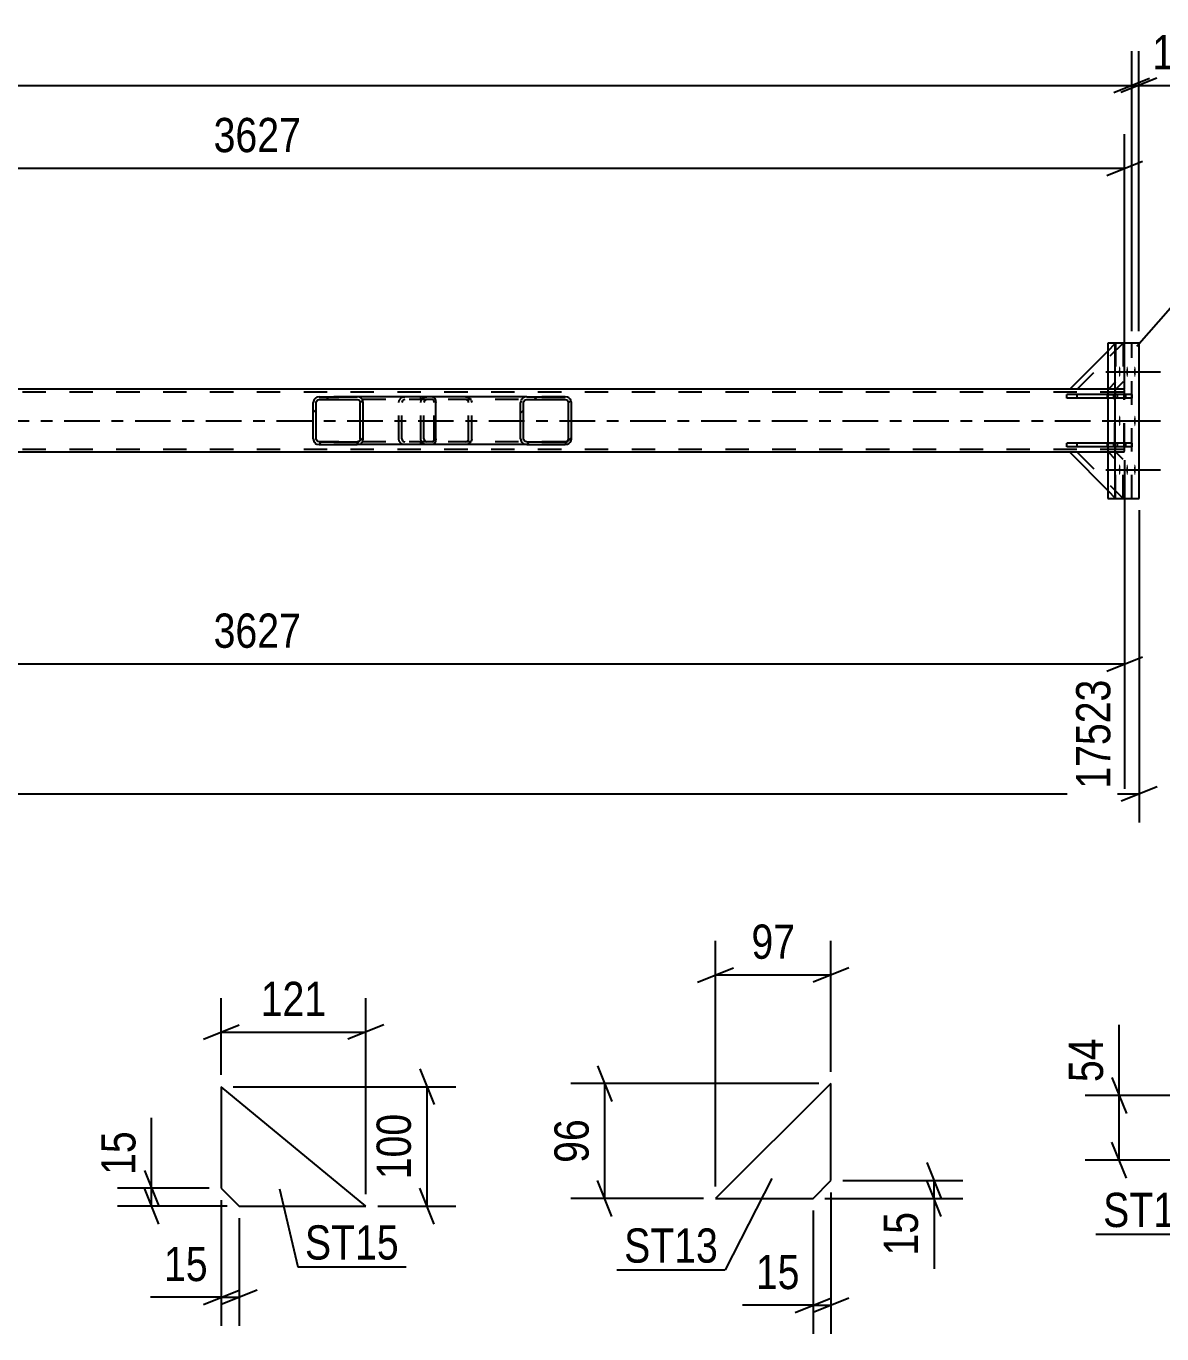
# Model space of a CAD drawing. Header units: millimetres. Extents: x 0 to 841, y 0 to 594.
# Drawn here: x 636.3 to 731.3, y 161.6 to 271 of the extents above; entities that cross this region are included whole.
import ezdxf

# ---------------------------------------------------------------- set-up
doc = ezdxf.new("R2010")
doc.units = ezdxf.units.MM
doc.linetypes.add('DXK_LINE_DOT2', pattern=[3.9198, 1.9599, -1.9599])
doc.linetypes.add('DXK_LINE_DOT3', pattern=[5.9187, 2.979, -0.9799, 0.9799, -0.9799])
doc.styles.add('Arial Narrow', font='ARIALN.TTF', dxfattribs={"height": 0.2})

# ---------------------------------------------------------------- blocks, each defined once
blk = doc.blocks.new('Part-247305129-4806 - 4580')
at = {"color": 7, "linetype": 'DXK_LINE_DOT2'}
for p, q in [((726.78, 243.86), (727.44, 244.53)), ((727.44, 244.53), (727.44, 241.27)), ((727.44, 241.27), (726.84, 240.67)), ((726.84, 240.67), (726.78, 240.67))]:
    blk.add_line(p, q, dxfattribs=at)
at = {"color": 2, "linetype": 'Continuous'}
for p, q in [((723.6, 240.67), (726.78, 243.86)), ((726.78, 240.67), (723.6, 240.67))]:
    blk.add_line(p, q, dxfattribs=at)
blk = doc.blocks.new('Part-247305129-4709 - 4580')
at = {"color": 2, "linetype": 'Continuous'}
for p, q in [((729.42, 244.53), (726.78, 244.53)), ((726.78, 244.53), (726.78, 231.53)), ((727.41, 231.53), (727.41, 244.53)), ((729.42, 231.53), (729.42, 244.53)), ((726.78, 231.53), (729.42, 231.53))]:
    blk.add_line(p, q, dxfattribs=at)
at = {"color": 7, "linetype": 'DXK_LINE_DOT2'}
blk.add_line((728.79, 231.53), (728.79, 244.53), dxfattribs=at)
blk = doc.blocks.new('Part-247305129-4669 - 4580')
at = {"linetype": 'Continuous'}
h = blk.add_hatch(dxfattribs=at)
h.set_pattern_fill('', scale=0.7, style=0, pattern_type=0)
h.set_pattern_definition([(45, (664.476, 239.732), (-1.57154, 1.57154), [])])
h.paths.add_polyline_path([(664.51, 239.55), (664.48, 239.73), (664.37, 239.89), (664.2, 239.99), (664.01, 240.03), (660.83, 240.03), (660.63, 239.99), (660.47, 239.89), (660.36, 239.73), (660.32, 239.55), (660.32, 236.51), (660.36, 236.32), (660.47, 236.17), (660.63, 236.06), (660.83, 236.03), (664.01, 236.03), (664.2, 236.06), (664.37, 236.17), (664.48, 236.32), (664.51, 236.51)])
h.paths.add_polyline_path([(664.24, 236.42), (664.19, 236.34), (664.11, 236.29), (664.01, 236.27), (660.83, 236.27), (660.73, 236.29), (660.65, 236.34), (660.59, 236.42), (660.58, 236.51), (660.58, 239.55), (660.59, 239.64), (660.65, 239.72), (660.73, 239.77), (660.83, 239.79), (664.01, 239.79), (664.11, 239.77), (664.19, 239.72), (664.24, 239.64), (664.26, 239.55), (664.26, 236.51)])
at = {"color": 2, "linetype": 'Continuous'}
for p, q in [((660.36, 239.73), (660.32, 239.55)), ((660.58, 239.55), (660.59, 239.64)), ((660.59, 239.64), (660.65, 239.72)), ((660.83, 240.03), (660.63, 239.99)), ((660.65, 239.72), (660.73, 239.77)), ((660.73, 239.77), (660.83, 239.79)), ((660.83, 240.03), (664.01, 240.03)), ((660.83, 239.79), (664.01, 239.79)), ((670.31, 240.03), (664.01, 240.03)), ((664.2, 239.99), (664.01, 240.03)), ((664.01, 239.79), (664.11, 239.77)), ((664.11, 239.77), (664.19, 239.72)), ((664.19, 239.72), (664.24, 239.64)), ((664.24, 239.64), (664.26, 239.55)), ((664.51, 239.55), (664.48, 239.73)), ((670.31, 240.03), (670.42, 239.99)), ((670.42, 239.99), (670.5, 239.89)), ((670.5, 239.89), (670.56, 239.73)), ((670.56, 239.73), (670.58, 239.55)), ((660.32, 236.51), (660.32, 239.55)), ((660.58, 236.51), (660.58, 239.55)), ((664.26, 236.51), (664.26, 239.55)), ((664.51, 236.51), (664.51, 239.55)), ((670.58, 236.51), (670.58, 239.55)), ((660.32, 236.51), (660.36, 236.32)), ((660.59, 236.42), (660.58, 236.51)), ((660.65, 236.34), (660.59, 236.42)), ((664.24, 236.42), (664.19, 236.34)), ((664.26, 236.51), (664.24, 236.42)), ((664.48, 236.32), (664.51, 236.51)), ((670.58, 236.51), (670.56, 236.32)), ((660.63, 236.06), (660.83, 236.03)), ((660.73, 236.29), (660.65, 236.34)), ((660.83, 236.27), (660.73, 236.29)), ((660.83, 236.27), (664.01, 236.27)), ((660.83, 236.03), (664.01, 236.03)), ((664.11, 236.29), (664.01, 236.27)), ((664.01, 236.03), (664.2, 236.06)), ((670.31, 236.03), (664.01, 236.03)), ((664.19, 236.34), (664.11, 236.29)), ((670.42, 236.06), (670.31, 236.03)), ((670.5, 236.17), (670.42, 236.06)), ((670.56, 236.32), (670.5, 236.17))]:
    blk.add_line(p, q, dxfattribs=at)
at = {"color": 7, "linetype": 'DXK_LINE_DOT2'}
for p, q in [((664.01, 240.03), (660.83, 240.03)), ((670.31, 239.79), (660.83, 239.79)), ((667.47, 239.55), (667.51, 239.73)), ((667.75, 239.64), (667.73, 239.55)), ((667.8, 239.72), (667.75, 239.64)), ((667.78, 239.99), (667.98, 240.03)), ((667.88, 239.77), (667.8, 239.72)), ((667.98, 239.79), (667.88, 239.77)), ((669.32, 239.79), (669.32, 240.03)), ((670.36, 239.77), (670.31, 239.79)), ((670.41, 239.72), (670.36, 239.77)), ((670.44, 239.64), (670.41, 239.72)), ((670.45, 239.55), (670.44, 239.64)), ((667.47, 236.51), (667.47, 239.55)), ((667.73, 236.51), (667.73, 239.55)), ((670.45, 236.51), (670.45, 239.55)), ((667.51, 236.32), (667.47, 236.51)), ((667.73, 236.51), (667.75, 236.42)), ((667.75, 236.42), (667.8, 236.34)), ((670.41, 236.34), (670.44, 236.42)), ((670.44, 236.42), (670.45, 236.51)), ((670.31, 236.27), (660.83, 236.27)), ((664.01, 236.03), (660.83, 236.03)), ((667.98, 236.03), (667.78, 236.06)), ((667.8, 236.34), (667.82, 236.32)), ((667.82, 236.32), (667.88, 236.29)), ((667.88, 236.29), (667.98, 236.27)), ((669.32, 236.03), (669.32, 236.27)), ((670.31, 236.27), (670.36, 236.29)), ((670.36, 236.29), (670.41, 236.34))]:
    blk.add_line(p, q, dxfattribs=at)
at = {"color": 2, "linetype": 'Continuous'}
for centre, start, end in [((660.81, 239.53), 111.1941, 156.1506), ((664.03, 239.53), 23.8494, 68.8059), ((660.81, 236.52), 203.8494, 248.8059), ((664.03, 236.52), 291.1941, 336.1506)]:
    blk.add_arc(centre, 0.492, start, end, dxfattribs=at)
at = {"color": 7, "linetype": 'DXK_LINE_DOT2'}
for centre, start, end in [((667.96, 239.53), 111.1941, 156.1506), ((667.96, 236.52), 203.8494, 248.8059)]:
    blk.add_arc(centre, 0.492, start, end, dxfattribs=at)
blk = doc.blocks.new('Part-247305129-4670 - 4580')
at = {"linetype": 'Continuous'}
h = blk.add_hatch(dxfattribs=at)
h.set_pattern_fill('', scale=0.7, style=0, pattern_type=0)
h.set_pattern_definition([(45, (681.8866, 239.732), (-1.57154, 1.57154), [])])
h.paths.add_polyline_path([(681.93, 239.55), (681.89, 239.73), (681.78, 239.89), (681.61, 239.99), (681.41, 240.03), (678.18, 240.03), (677.98, 239.99), (677.82, 239.89), (677.71, 239.73), (677.67, 239.55), (677.67, 236.51), (677.71, 236.32), (677.82, 236.17), (677.98, 236.06), (678.18, 236.03), (681.41, 236.03), (681.61, 236.06), (681.78, 236.17), (681.89, 236.32), (681.93, 236.51)])
h.paths.add_polyline_path([(681.65, 236.42), (681.6, 236.34), (681.51, 236.29), (681.41, 236.27), (678.18, 236.27), (678.08, 236.29), (678, 236.34), (677.94, 236.42), (677.92, 236.51), (677.92, 239.55), (677.94, 239.64), (678, 239.72), (678.08, 239.77), (678.18, 239.79), (681.41, 239.79), (681.51, 239.77), (681.6, 239.72), (681.65, 239.64), (681.67, 239.55), (681.67, 236.51)])
at = {"color": 7, "linetype": 'DXK_LINE_DOT2'}
for p, q in [((669.32, 239.55), (669.36, 239.73)), ((669.59, 239.64), (669.57, 239.55)), ((669.65, 239.72), (669.59, 239.64)), ((669.63, 239.99), (669.83, 240.03)), ((669.73, 239.77), (669.65, 239.72)), ((669.83, 239.79), (669.73, 239.77)), ((670.31, 240.03), (669.83, 240.03)), ((681.41, 239.79), (669.83, 239.79)), ((673.07, 240.03), (673.26, 239.99)), ((673.16, 239.77), (673.07, 239.79)), ((673.25, 239.72), (673.16, 239.77)), ((673.3, 239.64), (673.25, 239.72)), ((673.32, 239.55), (673.3, 239.64)), ((673.54, 239.73), (673.58, 239.55)), ((681.41, 240.03), (678.18, 240.03)), ((669.32, 236.51), (669.32, 239.55)), ((669.57, 236.51), (669.57, 239.55)), ((673.32, 236.51), (673.32, 239.55)), ((673.58, 236.51), (673.58, 239.55)), ((669.36, 236.32), (669.32, 236.51)), ((669.57, 236.51), (669.59, 236.42)), ((669.59, 236.42), (669.65, 236.34)), ((673.25, 236.34), (673.3, 236.42)), ((673.3, 236.42), (673.32, 236.51)), ((673.58, 236.51), (673.54, 236.32)), ((669.83, 236.03), (669.63, 236.06)), ((669.65, 236.34), (669.73, 236.29)), ((669.73, 236.29), (669.83, 236.27)), ((681.41, 236.27), (669.83, 236.27)), ((670.31, 236.03), (669.83, 236.03)), ((673.07, 236.27), (673.16, 236.29)), ((673.26, 236.06), (673.07, 236.03)), ((673.16, 236.29), (673.25, 236.34)), ((681.41, 236.03), (678.18, 236.03))]:
    blk.add_line(p, q, dxfattribs=at)
at = {"color": 2, "linetype": 'Continuous'}
for p, q in [((678.18, 240.03), (670.31, 240.03)), ((677.71, 239.73), (677.67, 239.55)), ((677.92, 239.55), (677.94, 239.64)), ((677.94, 239.64), (678, 239.72)), ((678.18, 240.03), (677.98, 239.99)), ((678, 239.72), (678.08, 239.77)), ((678.08, 239.77), (678.18, 239.79)), ((678.18, 240.03), (681.41, 240.03)), ((678.18, 239.79), (681.41, 239.79)), ((681.61, 239.99), (681.41, 240.03)), ((681.41, 239.79), (681.51, 239.77)), ((681.51, 239.77), (681.6, 239.72)), ((681.6, 239.72), (681.65, 239.64)), ((681.65, 239.64), (681.67, 239.55)), ((681.93, 239.55), (681.89, 239.73)), ((677.67, 236.51), (677.67, 239.55)), ((677.92, 236.51), (677.92, 239.55)), ((681.67, 236.51), (681.67, 239.55)), ((681.93, 236.51), (681.93, 239.55)), ((677.67, 236.51), (677.71, 236.32)), ((677.94, 236.42), (677.92, 236.51)), ((678, 236.34), (677.94, 236.42)), ((681.65, 236.42), (681.6, 236.34)), ((681.67, 236.51), (681.65, 236.42)), ((681.89, 236.32), (681.93, 236.51)), ((678.18, 236.03), (670.31, 236.03)), ((677.98, 236.06), (678.18, 236.03)), ((678.08, 236.29), (678, 236.34)), ((678.18, 236.27), (678.08, 236.29)), ((678.18, 236.27), (681.41, 236.27)), ((678.18, 236.03), (681.41, 236.03)), ((681.51, 236.29), (681.41, 236.27)), ((681.41, 236.03), (681.61, 236.06)), ((681.6, 236.34), (681.51, 236.29))]:
    blk.add_line(p, q, dxfattribs=at)
at = {"color": 7, "linetype": 'DXK_LINE_DOT2'}
for centre, start, end in [((669.81, 239.53), 110.7583, 155.68), ((673.08, 239.53), 24.32, 69.2417), ((669.81, 236.53), 204.32, 249.2417), ((673.08, 236.53), 290.7583, 335.68)]:
    blk.add_arc(centre, 0.496, start, end, dxfattribs=at)
at = {"color": 2, "linetype": 'Continuous'}
for centre, start, end in [((678.16, 239.53), 110.7583, 155.68), ((681.43, 239.53), 24.32, 69.2417), ((678.16, 236.53), 204.32, 249.2417), ((681.43, 236.53), 290.7583, 335.68)]:
    blk.add_arc(centre, 0.496, start, end, dxfattribs=at)
blk = doc.blocks.new('Part-247305129-4738 - 4580')
at = {"color": 7, "linetype": 'DXK_LINE_DOT2'}
for p, q in [((728.12, 240.43), (65.38, 240.43)), ((728.12, 240.67), (723.6, 240.67)), ((727.39, 240.53), (727.37, 240.37)), ((727.37, 240.37), (727.37, 240.19)), ((727.37, 235.87), (727.37, 240.19)), ((727.42, 240.63), (727.39, 240.53)), ((727.41, 240.28), (727.42, 240.36)), ((727.41, 240.21), (727.41, 240.28)), ((727.41, 240.19), (727.41, 240.21)), ((727.41, 235.87), (727.41, 240.19)), ((727.44, 240.67), (727.42, 240.63)), ((727.42, 240.36), (727.43, 240.41)), ((727.43, 240.41), (727.44, 240.43)), ((728.15, 240.63), (728.12, 240.67)), ((728.12, 240.43), (728.14, 240.41)), ((728.14, 240.41), (728.15, 240.36)), ((728.18, 240.53), (728.15, 240.63)), ((728.15, 240.36), (728.16, 240.28)), ((728.16, 240.28), (728.16, 240.19)), ((728.16, 235.87), (728.16, 240.19)), ((728.19, 240.37), (728.18, 240.53)), ((728.2, 240.19), (728.19, 240.37)), ((728.2, 235.87), (728.2, 240.19)), ((728.12, 235.63), (65.38, 235.63)), ((728.12, 235.39), (723.6, 235.39)), ((727.37, 235.87), (727.37, 235.68)), ((727.37, 235.68), (727.39, 235.53)), ((727.39, 235.53), (727.42, 235.42)), ((727.41, 235.78), (727.41, 235.87)), ((727.42, 235.7), (727.41, 235.78)), ((727.43, 235.65), (727.42, 235.7)), ((727.42, 235.42), (727.44, 235.39)), ((727.44, 235.63), (727.43, 235.65)), ((728.14, 235.65), (728.12, 235.63)), ((728.12, 235.39), (728.15, 235.42)), ((728.15, 235.7), (728.14, 235.65)), ((728.16, 235.78), (728.15, 235.7)), ((728.15, 235.42), (728.18, 235.53)), ((728.16, 235.87), (728.16, 235.78)), ((728.18, 235.53), (728.19, 235.68)), ((728.19, 235.68), (728.2, 235.87))]:
    blk.add_line(p, q, dxfattribs=at)
at = {"color": 2, "linetype": 'Continuous'}
for p, q in [((723.6, 240.67), (588.3, 240.67)), ((723.6, 235.39), (588.3, 235.39))]:
    blk.add_line(p, q, dxfattribs=at)
at = {"color": 7, "linetype": 'DXK_LINE_DOT3'}
blk.add_line((65.38, 238.03), (727.78, 238.03), dxfattribs=at)
blk = doc.blocks.new('Part-247305129-4800 - 4580')
at = {"color": 7, "linetype": 'DXK_LINE_DOT2'}
for p, q in [((728.79, 236.15), (724.2, 236.15)), ((724.2, 236.15), (724.2, 235.83)), ((728.79, 235.83), (724.2, 235.83)), ((727.6, 235.83), (727.6, 236.15)), ((728.29, 235.83), (728.29, 236.15)), ((728.79, 236.15), (728.79, 235.83))]:
    blk.add_line(p, q, dxfattribs=at)
blk = doc.blocks.new('Part-247305129-4803 - 4580')
at = {"color": 2, "linetype": 'Continuous'}
for p, q in [((723.37, 235.83), (723.37, 236.15)), ((726.78, 236.15), (723.37, 236.15)), ((726.78, 235.83), (723.37, 235.83)), ((726.78, 236.15), (726.78, 235.83))]:
    blk.add_line(p, q, dxfattribs=at)
at = {"color": 7, "linetype": 'DXK_LINE_DOT2'}
for p, q in [((726.77, 235.83), (726.77, 236.15)), ((726.78, 236.15), (727.28, 236.15)), ((727.28, 235.83), (726.78, 235.83)), ((727.28, 236.15), (727.28, 235.83))]:
    blk.add_line(p, q, dxfattribs=at)
blk = doc.blocks.new('Part-247305129-4809 - 4580')
at = {"color": 2, "linetype": 'Continuous'}
for p, q in [((726.78, 235.39), (723.6, 235.39)), ((723.6, 235.39), (726.78, 232.2))]:
    blk.add_line(p, q, dxfattribs=at)
at = {"color": 7, "linetype": 'DXK_LINE_DOT2'}
for p, q in [((726.84, 235.39), (726.78, 235.39)), ((727.44, 234.79), (726.84, 235.39)), ((727.44, 231.53), (727.44, 234.79)), ((726.78, 232.2), (727.44, 231.53))]:
    blk.add_line(p, q, dxfattribs=at)
blk = doc.blocks.new('Part-247305129-4812 - 4580')
at = {"color": 7, "linetype": 'DXK_LINE_DOT2'}
for p, q in [((724.23, 240.67), (728.07, 244.53)), ((728.07, 244.53), (728.07, 241.27)), ((728.07, 241.27), (727.47, 240.67)), ((727.47, 240.67), (724.23, 240.67))]:
    blk.add_line(p, q, dxfattribs=at)
blk = doc.blocks.new('Part-247305129-4815 - 4580')
at = {"color": 7, "linetype": 'DXK_LINE_DOT2'}
for p, q in [((727.47, 235.39), (724.23, 235.39)), ((724.23, 235.39), (728.07, 231.53)), ((728.07, 234.79), (727.47, 235.39)), ((728.07, 231.53), (728.07, 234.79))]:
    blk.add_line(p, q, dxfattribs=at)
blk = doc.blocks.new('Part-247305129-4826 - 4580')
at = {"color": 7, "linetype": 'DXK_LINE_DOT2'}
for p, q in [((728.79, 240.23), (724.2, 240.23)), ((724.2, 240.23), (724.2, 239.91)), ((728.79, 239.91), (724.2, 239.91)), ((727.6, 239.91), (727.6, 240.23)), ((728.29, 239.91), (728.29, 240.23)), ((728.79, 240.23), (728.79, 239.91))]:
    blk.add_line(p, q, dxfattribs=at)
blk = doc.blocks.new('Part-247305129-4829 - 4580')
at = {"color": 2, "linetype": 'Continuous'}
for p, q in [((723.37, 239.91), (723.37, 240.23)), ((726.78, 240.23), (723.37, 240.23)), ((726.78, 239.91), (723.37, 239.91)), ((726.78, 240.23), (726.78, 239.91))]:
    blk.add_line(p, q, dxfattribs=at)
at = {"color": 7, "linetype": 'DXK_LINE_DOT2'}
for p, q in [((726.77, 239.91), (726.77, 240.23)), ((726.78, 240.23), (727.28, 240.23)), ((727.28, 239.91), (726.78, 239.91)), ((727.28, 240.23), (727.28, 239.91))]:
    blk.add_line(p, q, dxfattribs=at)
blk = doc.blocks.new('Bolt-247305129-4830 - 4580')
at = {"linetype": 'Continuous'}
for points in [[(727.71, 242.13), (727.71, 242.22), (727.72, 242.31), (727.72, 242.39), (727.73, 242.46), (727.75, 242.51), (727.76, 242.55), (727.77, 242.57), (727.79, 242.57), (727.8, 242.55), (727.81, 242.51), (727.83, 242.46), (727.83, 242.39), (727.84, 242.31), (727.85, 242.22), (727.85, 242.13), (727.85, 242.04), (727.84, 241.95), (727.83, 241.87), (727.83, 241.8), (727.81, 241.75), (727.8, 241.71), (727.79, 241.69), (727.77, 241.69), (727.76, 241.71), (727.75, 241.75), (727.73, 241.8), (727.72, 241.87), (727.72, 241.95), (727.71, 242.04)], [(728.34, 242.13), (728.35, 242.22), (728.35, 242.31), (728.36, 242.39), (728.37, 242.46), (728.38, 242.51), (728.39, 242.55), (728.41, 242.57), (728.42, 242.57), (728.43, 242.55), (728.45, 242.51), (728.46, 242.46), (728.47, 242.39), (728.47, 242.31), (728.48, 242.22), (728.48, 242.13), (728.48, 242.04), (728.47, 241.95), (728.47, 241.87), (728.46, 241.8), (728.45, 241.75), (728.43, 241.71), (728.42, 241.69), (728.41, 241.69), (728.39, 241.71), (728.38, 241.75), (728.37, 241.8), (728.36, 241.87), (728.35, 241.95), (728.35, 242.04)], [(728.98, 242.13), (728.98, 242.22), (728.99, 242.31), (729, 242.39), (729.01, 242.46), (729.02, 242.51), (729.03, 242.55), (729.04, 242.57), (729.06, 242.57), (729.07, 242.55), (729.09, 242.51), (729.1, 242.46), (729.11, 242.39), (729.11, 242.31), (729.12, 242.22), (729.12, 242.13), (729.12, 242.04), (729.11, 241.95), (729.11, 241.87), (729.1, 241.8), (729.09, 241.75), (729.07, 241.71), (729.06, 241.69), (729.04, 241.69), (729.03, 241.71), (729.02, 241.75), (729.01, 241.8), (729, 241.87), (728.99, 241.95), (728.98, 242.04)], [(727.71, 238.01), (727.71, 238.1), (727.72, 238.19), (727.72, 238.27), (727.73, 238.34), (727.75, 238.39), (727.76, 238.43), (727.77, 238.45), (727.79, 238.45), (727.8, 238.43), (727.81, 238.39), (727.83, 238.34), (727.83, 238.27), (727.84, 238.19), (727.85, 238.1), (727.85, 238.01), (727.85, 237.92), (727.84, 237.83), (727.83, 237.75), (727.83, 237.68), (727.81, 237.63), (727.8, 237.59), (727.79, 237.57), (727.77, 237.57), (727.76, 237.59), (727.75, 237.63), (727.73, 237.68), (727.72, 237.75), (727.72, 237.83), (727.71, 237.92)], [(728.98, 238.01), (728.98, 238.1), (728.99, 238.19), (729, 238.27), (729.01, 238.34), (729.02, 238.39), (729.03, 238.43), (729.04, 238.45), (729.06, 238.45), (729.07, 238.43), (729.09, 238.39), (729.1, 238.34), (729.11, 238.27), (729.11, 238.19), (729.12, 238.1), (729.12, 238.01), (729.12, 237.92), (729.11, 237.83), (729.11, 237.75), (729.1, 237.68), (729.09, 237.63), (729.07, 237.59), (729.06, 237.57), (729.04, 237.57), (729.03, 237.59), (729.02, 237.63), (729.01, 237.68), (729, 237.75), (728.99, 237.83), (728.98, 237.92)], [(727.71, 233.93), (727.71, 234.02), (727.72, 234.11), (727.72, 234.19), (727.73, 234.26), (727.75, 234.31), (727.76, 234.35), (727.77, 234.37), (727.79, 234.37), (727.8, 234.35), (727.81, 234.31), (727.83, 234.26), (727.83, 234.19), (727.84, 234.11), (727.85, 234.02), (727.85, 233.93), (727.85, 233.84), (727.84, 233.75), (727.83, 233.67), (727.83, 233.6), (727.81, 233.55), (727.8, 233.51), (727.79, 233.49), (727.77, 233.49), (727.76, 233.51), (727.75, 233.55), (727.73, 233.6), (727.72, 233.67), (727.72, 233.75), (727.71, 233.84)], [(728.34, 233.93), (728.35, 234.02), (728.35, 234.11), (728.36, 234.19), (728.37, 234.26), (728.38, 234.31), (728.39, 234.35), (728.41, 234.37), (728.42, 234.37), (728.43, 234.35), (728.45, 234.31), (728.46, 234.26), (728.47, 234.19), (728.47, 234.11), (728.48, 234.02), (728.48, 233.93), (728.48, 233.84), (728.47, 233.75), (728.47, 233.67), (728.46, 233.6), (728.45, 233.55), (728.43, 233.51), (728.42, 233.49), (728.41, 233.49), (728.39, 233.51), (728.38, 233.55), (728.37, 233.6), (728.36, 233.67), (728.35, 233.75), (728.35, 233.84)], [(728.98, 233.93), (728.98, 234.02), (728.99, 234.11), (729, 234.19), (729.01, 234.26), (729.02, 234.31), (729.03, 234.35), (729.04, 234.37), (729.06, 234.37), (729.07, 234.35), (729.09, 234.31), (729.1, 234.26), (729.11, 234.19), (729.11, 234.11), (729.12, 234.02), (729.12, 233.93), (729.12, 233.84), (729.11, 233.75), (729.11, 233.67), (729.1, 233.6), (729.09, 233.55), (729.07, 233.51), (729.06, 233.49), (729.04, 233.49), (729.03, 233.51), (729.02, 233.55), (729.01, 233.6), (729, 233.67), (728.99, 233.75), (728.98, 233.84)]]:
    blk.add_hatch(color=1, dxfattribs=at).paths.add_polyline_path(points)
at = {"color": 1, "linetype": 'Continuous'}
for p, q in [((726.63, 242.13), (729.91, 242.13)), ((727.27, 242.13), (730.55, 242.13)), ((727.91, 242.13), (731.19, 242.13)), ((726.63, 238.01), (729.91, 238.01)), ((727.91, 238.01), (731.19, 238.01)), ((726.63, 233.93), (729.91, 233.93)), ((727.27, 233.93), (730.55, 233.93)), ((727.91, 233.93), (731.19, 233.93))]:
    blk.add_line(p, q, dxfattribs=at)
blk = doc.blocks.new('Part-247305129-5953 - 5947')
at = {"color": 2, "linetype": 'Continuous'}
for p, q in [((664.72, 172.3), (652.63, 182.3)), ((652.63, 182.3), (652.63, 173.8)), ((652.63, 173.8), (654.13, 172.3)), ((654.13, 172.3), (664.72, 172.3))]:
    blk.add_line(p, q, dxfattribs=at)
blk = doc.blocks.new('Part-247305129-1538 - 1522')
at = {"color": 2, "linetype": 'Continuous'}
for p, q in [((703.63, 182.56), (693.98, 172.95)), ((703.63, 174.45), (703.63, 182.56)), ((702.13, 172.95), (703.63, 174.45)), ((693.98, 172.95), (702.13, 172.95))]:
    blk.add_line(p, q, dxfattribs=at)
blk = doc.blocks.new('StraightDimension-247305129-4894 - 4580')
at = {"color": 7, "linetype": 'Continuous'}
for p, q in [((728.79, 245.53), (728.79, 268.94)), ((729.39, 245.53), (729.39, 268.94)), ((727.29, 265.49), (730.29, 266.69)), ((730.89, 266.69), (727.89, 265.49)), ((728.79, 266.09), (729.39, 266.09)), ((729.39, 266.09), (735.3, 266.09)), ((729.39, 266.09), (735.3, 266.09))]:
    blk.add_line(p, q, dxfattribs=at)
at = {"color": 0}
blk.add_wipeout([(734.77, 266.84), (734.77, 271.04), (729.91, 271.04), (729.91, 266.84)], dxfattribs=at)
at = {"color": 3, "style": 'Arial Narrow'}
blk.add_text('15', height=2.863, dxfattribs=at).set_placement((730.51, 267.44))
blk = doc.blocks.new('StraightDimension-247305129-4885 - 4580')
at = {"color": 7, "linetype": 'Continuous'}
for p, q in [((729.42, 230.53), (729.42, 204.42)), ((56.12, 206.82), (729.42, 206.82)), ((727.92, 206.22), (730.92, 207.42))]:
    blk.add_line(p, q, dxfattribs=at)
blk = doc.blocks.new('StraightDimension-247305129-4895 - 4580')
at = {"color": 7, "linetype": 'Continuous'}
for p, q in [((728.79, 245.53), (728.79, 268.94)), ((56.12, 266.09), (728.79, 266.09)), ((727.29, 265.49), (730.29, 266.69))]:
    blk.add_line(p, q, dxfattribs=at)
blk = doc.blocks.new('StraightDimension-247305129-19679 - 4580')
at = {"color": 7, "linetype": 'Continuous'}
for p, q in [((728.2, 234.73), (728.2, 207.24)), ((583.1, 225.99), (583.1, 207.24)), ((584.6, 218.28), (581.6, 217.08)), ((726.7, 217.08), (729.7, 218.28)), ((583.1, 217.68), (728.2, 217.68))]:
    blk.add_line(p, q, dxfattribs=at)
at = {"color": 0}
blk.add_wipeout([(659.91, 218.43), (659.91, 222.63), (651.39, 222.63), (651.39, 218.43)], dxfattribs=at)
at = {"color": 3, "style": 'Arial Narrow'}
blk.add_text('3627', height=2.863, dxfattribs=at).set_placement((651.99, 219.03))
at = {"color": 0, "linetype": 'Continuous'}
blk.add_wipeout([(727.6, 216.98), (723.4, 216.98), (723.4, 206.64), (727.6, 206.64)], dxfattribs=at)
at = {"color": 3, "linetype": 'Continuous', "style": 'Arial Narrow'}
blk.add_text('17523', height=2.863, rotation=90.0002, dxfattribs=at).set_placement((727, 207.24))
blk = doc.blocks.new('StraightDimension-247305129-19704 - 4580')
at = {"color": 7, "linetype": 'Continuous'}
for p, q in [((583.1, 250.07), (583.1, 262)), ((728.2, 240.64), (728.2, 262)), ((584.6, 259.75), (581.6, 258.55)), ((726.7, 258.55), (729.7, 259.75)), ((583.1, 259.15), (728.2, 259.15))]:
    blk.add_line(p, q, dxfattribs=at)
at = {"color": 0}
blk.add_wipeout([(659.9, 259.9), (659.9, 264.1), (651.39, 264.1), (651.39, 259.9)], dxfattribs=at)
at = {"color": 3, "style": 'Arial Narrow'}
blk.add_text('3627', height=2.863, dxfattribs=at).set_placement((651.99, 260.5))
blk = doc.blocks.new('StraightDimension-247305129-5987 - 5947')
at = {"color": 7, "linetype": 'Continuous'}
for p, q in [((669.24, 183.8), (670.44, 180.8)), ((653.63, 182.3), (672.24, 182.3)), ((669.84, 172.3), (669.84, 182.3)), ((670.44, 170.8), (669.24, 173.8)), ((665.72, 172.3), (672.24, 172.3))]:
    blk.add_line(p, q, dxfattribs=at)
at = {"color": 0}
blk.add_wipeout([(669.09, 180.64), (664.89, 180.64), (664.89, 173.96), (669.09, 173.96)], dxfattribs=at)
at = {"color": 3, "style": 'Arial Narrow'}
blk.add_text('100', height=2.863, rotation=90.0002, dxfattribs=at).set_placement((668.49, 174.56))
blk = doc.blocks.new('StraightDimension-247305129-5955 - 5947')
at = {"color": 7, "linetype": 'Continuous'}
for p, q in [((652.63, 172.8), (652.63, 162.29)), ((654.13, 171.3), (654.13, 162.29)), ((651.13, 164.09), (654.13, 165.29)), ((655.63, 165.29), (652.63, 164.09)), ((652.63, 164.69), (646.72, 164.69)), ((652.63, 164.69), (646.72, 164.69)), ((652.63, 164.69), (654.13, 164.69))]:
    blk.add_line(p, q, dxfattribs=at)
at = {"color": 0}
blk.add_wipeout([(652.1, 165.44), (652.1, 169.64), (647.24, 169.64), (647.24, 165.44)], dxfattribs=at)
at = {"color": 3, "style": 'Arial Narrow'}
blk.add_text('15', height=2.863, dxfattribs=at).set_placement((647.84, 166.04))
blk = doc.blocks.new('StraightDimension-247305129-5966 - 5947')
at = {"color": 7, "linetype": 'Continuous'}
for p, q in [((652.63, 183.3), (652.63, 189.72)), ((664.72, 173.3), (664.72, 189.72)), ((651.13, 186.27), (654.13, 187.47)), ((666.22, 187.47), (663.22, 186.27)), ((652.63, 186.87), (664.72, 186.87))]:
    blk.add_line(p, q, dxfattribs=at)
at = {"color": 0}
blk.add_wipeout([(662.01, 187.62), (662.01, 191.82), (655.33, 191.82), (655.33, 187.62)], dxfattribs=at)
at = {"color": 3, "style": 'Arial Narrow'}
blk.add_text('121', height=2.863, dxfattribs=at).set_placement((655.93, 188.22))
blk = doc.blocks.new('StraightDimension-247305129-5976 - 5947')
at = {"color": 7, "linetype": 'Continuous'}
for p, q in [((646.8, 173.8), (646.8, 179.71)), ((646.8, 173.8), (646.8, 179.71)), ((646.2, 175.3), (647.4, 172.3)), ((651.63, 173.8), (643.95, 173.8)), ((647.4, 170.8), (646.2, 173.8)), ((646.8, 172.3), (646.8, 173.8)), ((653.13, 172.3), (643.95, 172.3))]:
    blk.add_line(p, q, dxfattribs=at)
at = {"color": 0}
blk.add_wipeout([(646.05, 179.18), (641.85, 179.18), (641.85, 174.32), (646.05, 174.32)], dxfattribs=at)
at = {"color": 3, "style": 'Arial Narrow'}
blk.add_text('15', height=2.863, rotation=90.0002, dxfattribs=at).set_placement((645.45, 174.92))
blk = doc.blocks.new('StraightDimension-247305129-1679 - 1661')
at = {"color": 7, "linetype": 'Continuous'}
for p, q in [((727.74, 181.56), (727.74, 187.47)), ((727.74, 181.56), (727.74, 187.47)), ((727.14, 183.06), (728.34, 180.06)), ((742.49, 181.56), (724.89, 181.56)), ((727.74, 176.16), (727.74, 181.56)), ((728.34, 174.66), (727.14, 177.66)), ((735.92, 176.16), (724.89, 176.16))]:
    blk.add_line(p, q, dxfattribs=at)
at = {"color": 0}
blk.add_wipeout([(726.99, 186.94), (722.79, 186.94), (722.79, 182.09), (726.99, 182.09)], dxfattribs=at)
at = {"color": 3, "style": 'Arial Narrow'}
blk.add_text('54', height=2.863, rotation=90.0002, dxfattribs=at).set_placement((726.39, 182.69))
blk = doc.blocks.new('StraightDimension-247305129-1615 - 1522')
at = {"color": 7, "linetype": 'Continuous'}
for p, q in [((693.98, 173.95), (693.98, 194.51)), ((703.63, 183.56), (703.63, 194.51)), ((692.48, 191.06), (695.48, 192.26)), ((693.98, 191.66), (703.63, 191.66)), ((705.13, 192.26), (702.13, 191.06))]:
    blk.add_line(p, q, dxfattribs=at)
at = {"color": 0}
blk.add_wipeout([(701.24, 192.41), (701.24, 196.61), (696.38, 196.61), (696.38, 192.41)], dxfattribs=at)
at = {"color": 3, "style": 'Arial Narrow'}
blk.add_text('97', height=2.863, dxfattribs=at).set_placement((696.98, 193.01))
blk = doc.blocks.new('StraightDimension-247305129-1624 - 1522')
at = {"color": 7, "linetype": 'Continuous'}
for p, q in [((703.63, 173.45), (703.63, 161.62)), ((702.13, 171.95), (702.13, 161.62)), ((700.63, 163.42), (703.63, 164.62)), ((705.13, 164.62), (702.13, 163.42)), ((702.13, 164.02), (696.23, 164.02)), ((702.13, 164.02), (696.23, 164.02)), ((702.13, 164.02), (703.63, 164.02))]:
    blk.add_line(p, q, dxfattribs=at)
at = {"color": 0}
blk.add_wipeout([(701.61, 164.77), (701.61, 168.97), (696.75, 168.97), (696.75, 164.77)], dxfattribs=at)
at = {"color": 3, "style": 'Arial Narrow'}
blk.add_text('15', height=2.863, dxfattribs=at).set_placement((697.35, 165.37))
blk = doc.blocks.new('StraightDimension-247305129-1637 - 1522')
at = {"color": 7, "linetype": 'Continuous'}
for p, q in [((684.11, 184.06), (685.31, 181.06)), ((702.63, 182.56), (681.86, 182.56)), ((684.71, 172.95), (684.71, 182.56)), ((685.31, 171.45), (684.11, 174.45)), ((692.98, 172.95), (681.86, 172.95))]:
    blk.add_line(p, q, dxfattribs=at)
at = {"color": 0}
blk.add_wipeout([(683.96, 180.18), (679.76, 180.18), (679.76, 175.33), (683.96, 175.33)], dxfattribs=at)
at = {"color": 3, "style": 'Arial Narrow'}
blk.add_text('96', height=2.863, rotation=90.0002, dxfattribs=at).set_placement((683.36, 175.93))
blk = doc.blocks.new('StraightDimension-247305129-1646 - 1522')
at = {"color": 7, "linetype": 'Continuous'}
for p, q in [((711.66, 175.95), (712.86, 172.95)), ((704.63, 174.45), (714.66, 174.45)), ((712.86, 171.45), (711.66, 174.45)), ((712.26, 172.95), (712.26, 174.45)), ((703.13, 172.95), (714.66, 172.95)), ((712.26, 172.95), (712.26, 167.05)), ((712.26, 172.95), (712.26, 167.05))]:
    blk.add_line(p, q, dxfattribs=at)
at = {"color": 0}
blk.add_wipeout([(711.51, 172.43), (707.31, 172.43), (707.31, 167.57), (711.51, 167.57)], dxfattribs=at)
at = {"color": 3, "style": 'Arial Narrow'}
blk.add_text('15', height=2.863, rotation=90.0002, dxfattribs=at).set_placement((710.91, 168.17))
blk = doc.blocks.new('Mark-247305129-4705 - 4580')
at = {"color": 30, "linetype": 'Continuous'}
for p, q in [((729.21, 244.26), (734.62, 250.42)), ((734.62, 250.42), (742.03, 250.42))]:
    blk.add_line(p, q, dxfattribs=at)
at = {"color": 0}
blk.add_wipeout([(741.43, 251.02), (741.43, 254.02), (735.22, 254.02), (735.22, 251.02)], dxfattribs=at)
blk.add_wipeout([(741.43, 251.02), (741.43, 254.02), (735.22, 254.02), (735.22, 251.02)], dxfattribs=at)
at = {"color": 3, "style": 'Arial Narrow'}
blk.add_text('SP4', height=2.863, dxfattribs=at).set_placement((735.22, 251.02))
blk = doc.blocks.new('Mark-247305129-5949 - 5947')
at = {"color": 30, "linetype": 'Continuous'}
for p, q in [((657.51, 173.77), (659.03, 167.24)), ((659.03, 167.24), (668.09, 167.24))]:
    blk.add_line(p, q, dxfattribs=at)
at = {"color": 0}
blk.add_wipeout([(667.49, 167.84), (667.49, 170.84), (659.63, 170.84), (659.63, 167.84)], dxfattribs=at)
blk.add_wipeout([(667.49, 167.84), (667.49, 170.84), (659.63, 170.84), (659.63, 167.84)], dxfattribs=at)
at = {"color": 3, "style": 'Arial Narrow'}
blk.add_text('ST15', height=2.863, dxfattribs=at).set_placement((659.63, 167.84))
blk = doc.blocks.new('Mark-247305129-1673 - 1661')
at = {"color": 30, "linetype": 'Continuous'}
for p in [(739.94, 177.27), (725.8, 169.96)]:
    blk.add_line(p, (734.86, 169.96), dxfattribs=at)
at = {"color": 0}
blk.add_wipeout([(734.26, 170.56), (734.26, 173.56), (726.4, 173.56), (726.4, 170.56)], dxfattribs=at)
blk.add_wipeout([(734.26, 170.56), (734.26, 173.56), (726.4, 173.56), (726.4, 170.56)], dxfattribs=at)
at = {"color": 3, "style": 'Arial Narrow'}
blk.add_text('ST12', height=2.863, dxfattribs=at).set_placement((726.4, 170.56))
blk = doc.blocks.new('Mark-247305129-1534 - 1522')
at = {"color": 30, "linetype": 'Continuous'}
for p in [(698.68, 174.61), (685.73, 166.98)]:
    blk.add_line(p, (694.79, 166.98), dxfattribs=at)
at = {"color": 0}
blk.add_wipeout([(694.19, 167.58), (694.19, 170.58), (686.33, 170.58), (686.33, 167.58)], dxfattribs=at)
blk.add_wipeout([(694.19, 167.58), (694.19, 170.58), (686.33, 170.58), (686.33, 167.58)], dxfattribs=at)
at = {"color": 3, "style": 'Arial Narrow'}
blk.add_text('ST13', height=2.863, dxfattribs=at).set_placement((686.33, 167.58))

msp = doc.modelspace()

# ---------------------------------------------------------------- block references
for name in ['StraightDimension-247305129-4894 - 4580', 'Part-247305129-4806 - 4580', 'Part-247305129-4812 - 4580', 'Part-247305129-4709 - 4580', 'Bolt-247305129-4830 - 4580', 'Part-247305129-4738 - 4580', 'Part-247305129-4669 - 4580', 'Part-247305129-4670 - 4580', 'Part-247305129-4829 - 4580', 'Part-247305129-4826 - 4580', 'Part-247305129-4803 - 4580', 'Part-247305129-4809 - 4580', 'Part-247305129-4800 - 4580', 'Part-247305129-4815 - 4580', 'StraightDimension-247305129-4885 - 4580', 'StraightDimension-247305129-1679 - 1661', 'Part-247305129-5953 - 5947', 'Part-247305129-1538 - 1522']:
    msp.add_blockref(name, (0, 0))

# ---------------------------------------------------------------- next in the draw order: block references
for name in ['StraightDimension-247305129-4895 - 4580', 'StraightDimension-247305129-19679 - 4580', 'StraightDimension-247305129-1615 - 1522', 'StraightDimension-247305129-5987 - 5947', 'Mark-247305129-1673 - 1661']:
    msp.add_blockref(name, (0, 0))

# ---------------------------------------------------------------- next in the draw order: block references
for name in ['StraightDimension-247305129-19704 - 4580', 'StraightDimension-247305129-1624 - 1522', 'StraightDimension-247305129-5955 - 5947']:
    msp.add_blockref(name, (0, 0))

# ---------------------------------------------------------------- next in the draw order: block references
for name in ['Mark-247305129-4705 - 4580', 'StraightDimension-247305129-5966 - 5947', 'StraightDimension-247305129-1637 - 1522']:
    msp.add_blockref(name, (0, 0))

# ---------------------------------------------------------------- next in the draw order: block references
for name in ['StraightDimension-247305129-5976 - 5947', 'StraightDimension-247305129-1646 - 1522', 'Mark-247305129-1534 - 1522', 'Mark-247305129-5949 - 5947']:
    msp.add_blockref(name, (0, 0))

doc.saveas('drawing.dxf')
